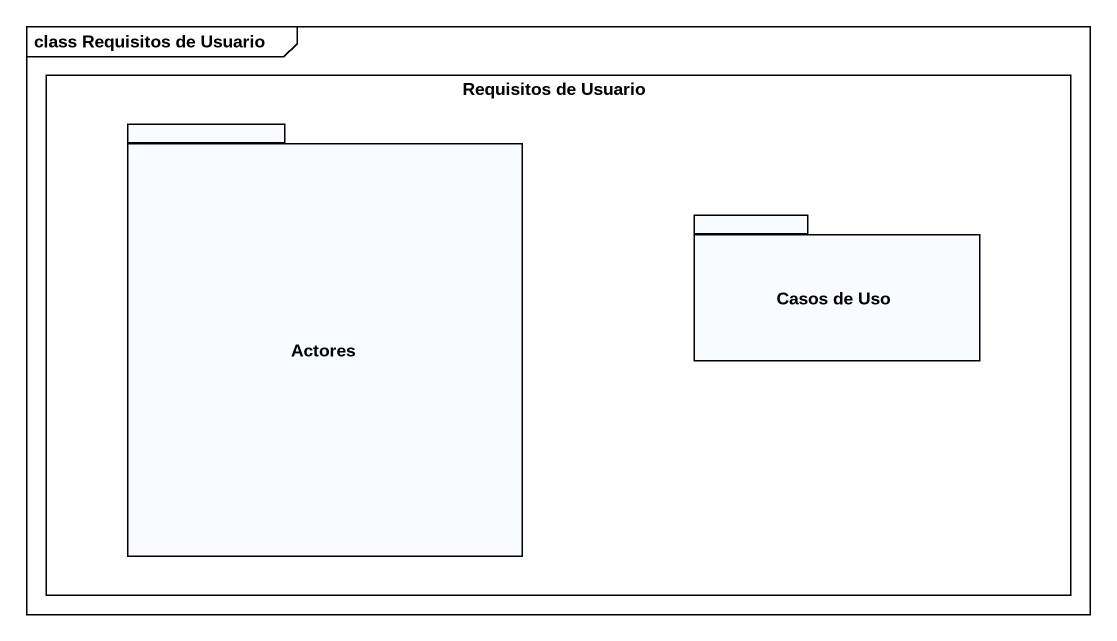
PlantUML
@startuml
mainframe class Requisitos de Usuario
rectangle "Requisitos de Usuario" as Requisitos_de_Usuario {
  package Actores {
  }
  package "Casos de Uso" as Casos_de_Uso {
  }
}
@enduml
